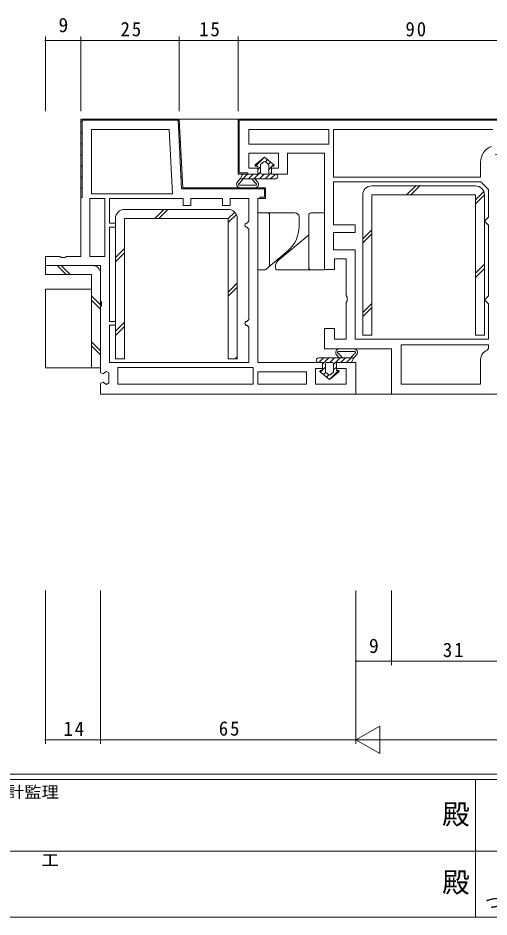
# Model space of a CAD drawing. Units: millimetres on the paper. Extents: x -420 to 373, y -297 to 267.
# Drawn here: x -149.1 to -29.3, y -297 to -68.2 of the extents above; entities that cross this region are included whole.
import ezdxf
from ezdxf.enums import TextEntityAlignment as Align

# ---------------------------------------------------------------- set-up
doc = ezdxf.new("R2010")
doc.units = ezdxf.units.MM
for name, color, linetype, lineweight in [('0-1_YKK_ZWAK', 7, 'Continuous', 9), ('0-3_YKK_12', 2, 'Continuous', 9), ('0-4_YKK_D', 6, 'Continuous', 9), ('0-6_YKK_13', 4, 'Continuous', 9), ('0-7_YKK_11', 7, 'Continuous', 9)]:
    doc.layers.add(name, color=color, linetype=linetype, lineweight=lineweight)
doc.layers.add('0-2_USER1', color=3, linetype='Continuous')
doc.styles.add('ＭＳ ゴシック', font='')
doc.styles.get('ＭＳ ゴシック').set_extended_font_data('MS Gothic')

msp = doc.modelspace()

# ---------------------------------------------------------------- linework, layer by layer
at = {"layer": '0-1_YKK_ZWAK'}
for p, q in [((352.3, -260.6), (-417.7, -260.6)), ((314.5, -262), (-417.7, -262)), ((-32.7, -262), (-32.7, -297)), ((-160.1, -280.199), (-31.3, -280.199)), ((-31.3, -280.199), (97.5, -280.199)), ((-417.7, -297), (314.5, -297))]:
    msp.add_line(p, q, dxfattribs=at)
at = {"layer": '0-3_YKK_12'}
for p, q in [((85.295, -93.9), (-108.594, -93.9)), ((85.295, -163.9), (-63.619, -163.9))]:
    msp.add_line(p, q, dxfattribs=at)
at = {"layer": '0-4_YKK_D'}
for p, q in [((-142.119, -91.9), (-142.119, -72.9)), ((-133.119, -91.9), (-133.119, -72.9)), ((-133.119, -91.9), (-133.119, -72.9)), ((-108.119, -91.9), (-108.119, -72.9)), ((-108.119, -91.9), (-108.119, -72.9)), ((-93.119, -91.9), (-93.119, -72.9)), ((-93.119, -91.9), (-93.119, -72.9)), ((-142.119, -73.9), (-133.119, -73.9)), ((-133.119, -73.9), (-108.119, -73.9)), ((-108.119, -73.9), (-93.119, -73.9)), ((-93.119, -73.9), (-3.119, -73.9)), ((-142.119, -213.897), (-142.119, -252.897)), ((-128.119, -213.897), (-128.119, -252.897)), ((-128.119, -213.897), (-128.119, -252.897)), ((-63.119, -213.897), (-63.119, -252.897)), ((-63.119, -213.897), (-63.119, -232.897)), ((-63.119, -213.897), (-63.119, -252.897)), ((-54.119, -213.897), (-54.119, -232.897)), ((-54.119, -213.897), (-54.119, -232.897)), ((-63.119, -231.897), (-54.119, -231.897)), ((-54.119, -231.897), (-23.119, -231.897)), ((-63.119, -251.897), (-57.057, -248.397)), ((-57.057, -255.397), (-57.057, -248.397)), ((-128.119, -251.897), (-142.119, -251.897)), ((-63.119, -251.897), (-128.119, -251.897)), ((-63.119, -251.897), (-57.057, -255.397)), ((-63.119, -251.897), (-50.995, -251.897)), ((-56.119, -251.897), (229.881, -251.897))]:
    msp.add_line(p, q, dxfattribs=at)
for centre, start, end in [((-142.119, -73.9), 0, 180), ((-142.119, -73.9), 180, 0), ((-133.119, -73.9), 0, 180), ((-133.119, -73.9), 0, 180), ((-133.119, -73.9), 180, 0), ((-133.119, -73.9), 180, 0), ((-108.119, -73.9), 0, 180), ((-108.119, -73.9), 0, 180), ((-108.119, -73.9), 180, 0), ((-108.119, -73.9), 180, 0), ((-93.119, -73.9), 0, 180), ((-93.119, -73.9), 0, 180), ((-93.119, -73.9), 180, 0), ((-93.119, -73.9), 180, 0), ((-63.119, -231.897), 0, 180), ((-63.119, -231.897), 180, 0), ((-54.119, -231.897), 0, 180), ((-54.119, -231.897), 0, 180), ((-54.119, -231.897), 180, 0), ((-54.119, -231.897), 180, 0), ((-142.119, -251.897), 0, 180), ((-142.119, -251.897), 180, 0), ((-128.119, -251.897), 0, 180), ((-128.119, -251.897), 0, 180), ((-128.119, -251.897), 180, 0), ((-128.119, -251.897), 180, 0)]:
    msp.add_arc(centre, 0.106, start, end, dxfattribs=at)
at = {"layer": '0-6_YKK_13'}
for p, q in [((-86.369, -103.6), (-88.745, -105.541)), ((-86.57, -103.764), (-88.692, -105.885)), ((-87.309, -105.401), (-86.559, -104.788)), ((-86.369, -103.6), (-83.993, -105.541)), ((-85.611, -104.219), (-86.18, -104.788)), ((-86.179, -104.788), (-85.429, -105.401)), ((-84.833, -104.855), (-85.403, -105.425)), ((-87.419, -107.441), (-89.077, -109.1)), ((-88.617, -105.9), (-88.119, -105.9)), ((-88.119, -105.9), (-88.119, -107.9)), ((-87.419, -106.027), (-88.119, -106.727)), ((-87.419, -105.633), (-87.419, -107.6)), ((-84.619, -107.47), (-86.249, -109.1)), ((-85.319, -107.6), (-85.319, -105.633)), ((-84.619, -106.055), (-85.319, -106.755)), ((-84.619, -105.9), (-84.121, -105.9)), ((-84.619, -105.9), (-84.619, -107.9)), ((-84.055, -105.491), (-84.463, -105.9)), ((-91.787, -109.1), (-92.614, -110.079)), ((-83.619, -109.1), (-92.586, -109.1)), ((-90.706, -107.9), (-91.906, -109.1)), ((-91.747, -107.9), (-88.119, -107.9)), ((-89.292, -107.9), (-90.492, -109.1)), ((-89.661, -109.1), (-88.834, -110.079)), ((-88.862, -109.1), (-88.168, -109.921)), ((-86.463, -107.9), (-87.663, -109.1)), ((-87.119, -107.9), (-85.619, -107.9)), ((-83.636, -107.901), (-84.835, -109.1)), ((-84.619, -107.9), (-83.619, -107.9)), ((-83.076, -108.755), (-83.363, -109.042)), ((-88.624, -110.699), (-92.831, -110.699)), ((-88.857, -111.4), (-92.591, -111.4)), ((-32.719, -110.9), (-59.119, -110.9)), ((-50.231, -113.2), (-47.931, -110.9)), ((-49.17, -113.2), (-46.87, -110.9)), ((-61.419, -113.2), (-61.419, -148.9)), ((-59.119, -113.2), (-32.719, -113.2)), ((-59.119, -148.9), (-59.119, -113.2)), ((-32.719, -114.426), (-30.6, -112.306)), ((-32.719, -115.487), (-30.419, -113.187)), ((-32.719, -113.2), (-32.719, -148.9)), ((-30.419, -148.9), (-30.419, -113.2)), ((-95.619, -116.9), (-122.019, -116.9)), ((-114.344, -119.2), (-112.044, -116.9)), ((-113.282, -119.2), (-110.982, -116.9)), ((-95.619, -119.213), (-93.986, -117.58)), ((-95.619, -120.275), (-93.547, -118.202)), ((-88.119, -117.779), (-88.119, -132.279)), ((-85.619, -117.779), (-88.119, -117.779)), ((-84.119, -117.779), (-85.619, -117.779)), ((-85.119, -131.123), (-85.119, -118.279)), ((-78.619, -117.779), (-84.119, -117.779)), ((-77.619, -121.333), (-77.619, -118.779)), ((-75.119, -118.279), (-75.119, -131.929)), ((-74.619, -117.779), (-71.119, -117.779)), ((-71.119, -132.279), (-71.119, -117.779)), ((-71.119, -118.779), (-71.119, -119.779)), ((-124.319, -119.2), (-124.319, -154.9)), ((-122.019, -119.2), (-95.619, -119.2)), ((-122.019, -154.9), (-122.019, -119.2)), ((-95.619, -119.2), (-95.619, -154.9)), ((-93.319, -154.9), (-93.319, -119.2)), ((-75.298, -123.529), (-82.905, -129.912)), ((-61.419, -124.388), (-59.119, -122.088)), ((-61.419, -125.449), (-59.119, -123.149)), ((-124.319, -129.175), (-122.019, -126.875)), ((-124.319, -130.237), (-122.019, -127.936)), ((-83.798, -130.247), (-80.477, -127.461)), ((-85.298, -131.506), (-83.798, -130.247)), ((-142.119, -131.2), (-142.119, -133.5)), ((-130.119, -131.2), (-142.119, -131.2)), ((-139.192, -131.2), (-136.892, -133.5)), ((-138.13, -131.2), (-135.83, -133.5)), ((-88.119, -132.279), (-86.401, -132.279)), ((-86.08, -132.162), (-85.298, -131.506)), ((-83.619, -131.444), (-83.619, -131.779)), ((-71.119, -132.279), (-83.119, -132.279)), ((-32.719, -133.164), (-30.419, -130.864)), ((-32.719, -134.226), (-30.419, -131.926)), ((-142.119, -133.5), (-130.419, -133.5)), ((-130.419, -133.5), (-130.419, -157.2)), ((-128.119, -157.2), (-128.119, -133.2)), ((-142.119, -137.2), (-130.419, -137.2)), ((-95.619, -137.952), (-93.319, -135.652)), ((-95.619, -139.013), (-93.319, -136.713)), ((-130.419, -138.911), (-128.119, -141.211)), ((-130.419, -139.972), (-128.119, -142.272)), ((-61.419, -143.126), (-59.119, -140.826)), ((-61.419, -144.187), (-59.119, -141.887)), ((-124.319, -147.913), (-122.019, -145.613)), ((-124.319, -148.975), (-122.019, -146.675)), ((-130.419, -150.578), (-128.119, -152.878)), ((-61.419, -148.9), (-59.119, -148.9)), ((-32.719, -148.9), (-30.419, -148.9)), ((-130.419, -151.639), (-128.119, -153.939)), ((-67.614, -153.1), (-63.408, -153.1)), ((-67.381, -152.4), (-63.647, -152.4)), ((-124.319, -154.9), (-122.019, -154.9)), ((-95.619, -154.9), (-93.319, -154.9)), ((-93.829, -154.9), (-93.319, -154.39)), ((-73.162, -155.044), (-72.875, -154.757)), ((-72.619, -154.7), (-63.652, -154.7)), ((-72.603, -155.899), (-71.403, -154.7)), ((-71.619, -156.329), (-69.989, -154.7)), ((-69.775, -155.9), (-68.575, -154.7)), ((-68.819, -156.358), (-67.161, -154.7)), ((-67.376, -154.7), (-68.07, -153.874)), ((-66.577, -154.7), (-67.404, -153.72)), ((-66.947, -155.9), (-65.747, -154.7)), ((-65.532, -155.9), (-64.332, -154.7)), ((-64.452, -154.7), (-63.625, -153.72)), ((-130.419, -157.2), (-128.119, -157.2)), ((-71.619, -155.9), (-72.619, -155.9)), ((-71.619, -157.9), (-71.619, -155.9)), ((-71.619, -157.744), (-70.919, -157.044)), ((-70.919, -156.2), (-70.919, -158.166)), ((-69.119, -155.9), (-70.619, -155.9)), ((-68.819, -158.166), (-68.819, -156.2)), ((-68.819, -157.772), (-68.119, -157.072)), ((-68.119, -157.9), (-68.119, -155.9)), ((-64.491, -155.9), (-68.119, -155.9)), ((-69.869, -160.2), (-72.245, -158.258)), ((-72.184, -158.308), (-71.775, -157.9)), ((-71.619, -157.9), (-72.117, -157.9)), ((-71.405, -158.944), (-70.835, -158.374)), ((-70.059, -159.011), (-70.809, -158.399)), ((-70.627, -159.58), (-70.059, -159.012)), ((-69.869, -160.2), (-67.493, -158.258)), ((-68.929, -158.399), (-69.679, -159.011)), ((-69.668, -160.035), (-67.547, -157.914)), ((-67.621, -157.9), (-68.119, -157.9))]:
    msp.add_line(p, q, dxfattribs=at)
for points in [[(-92.009, -108.055), (-92.586, -109.1), (-93.28, -109.921)], [(-142.119, -137.2), (-142.119, -157.2), (-130.419, -157.2)], [(-64.229, -155.745), (-63.652, -154.7), (-62.958, -153.874)]]:
    msp.add_lwpolyline(points, dxfattribs=at)
for centre, radius, start, end in [((-86.369, -105.02), 0.3, 50.74739, 129.25259), ((-88.617, -105.697), 0.202, 129.25259, 270), ((-87.119, -105.633), 0.3, 129.25259, 180), ((-85.619, -105.633), 0.3, 0, 50.74739), ((-84.121, -105.697), 0.202, 270, 50.74739), ((-91.747, -108.2), 0.3, 90, 151.1134), ((-87.119, -107.6), 0.3, 180, 270), ((-85.619, -107.6), 0.3, 270, 0), ((-83.619, -108.5), 0.6, 270, 90), ((-92.594, -110.503), 0.897, 139.88744, 270.2065), ((-92.824, -110.499), 0.2, 117.55611, 271.93042), ((-93.379, -109.435), 1, 297.55611, 319.95366), ((-88.857, -110.5), 0.9, 270, 40.04633), ((-88.069, -109.435), 1, 220.04633, 242.44388), ((-88.624, -110.499), 0.2, 269.99844, 62.44388), ((-59.119, -113.2), 2.3, 90, 180), ((-32.719, -113.2), 2.3, 0, 90), ((-122.019, -119.2), 2.3, 90, 180), ((-95.619, -119.2), 2.3, 0, 90), ((-85.619, -118.279), 0.5, 0, 90), ((-78.619, -118.779), 1, 0, 90), ((-74.619, -118.279), 0.5, 90, 180), ((-85.619, -121.333), 8, 310, 0), ((-75.619, -123.146), 0.5, 310, 0), ((-85.619, -121.333), 8, 310, 314.59479), ((-81.619, -131.444), 2, 130, 180), ((-130.119, -133.2), 2, 0, 90), ((-86.401, -131.779), 0.5, 270, 309.99998), ((-85.619, -131.123), 0.5, 310, 0), ((-83.119, -131.779), 0.5, 180, 270), ((-74.619, -131.779), 0.5, 180, 270), ((-67.385, -153.296), 0.897, 89.79349, 220.11255), ((-67.614, -153.3), 0.2, 89.99844, 242.44388), ((-63.644, -153.296), 0.897, 319.88744, 90.2065), ((-63.414, -153.3), 0.2, 297.55611, 91.93042), ((-72.619, -155.3), 0.6, 90, 270), ((-68.169, -154.364), 1, 40.04633, 62.44388), ((-62.859, -154.364), 1, 117.55611, 139.95366), ((-70.619, -156.2), 0.3, 90, 180), ((-69.119, -156.2), 0.3, 0, 90), ((-64.491, -155.6), 0.3, 270, 331.1134), ((-72.117, -158.102), 0.202, 90, 230.74739), ((-70.619, -158.166), 0.3, 180, 230.74739), ((-69.869, -158.779), 0.3, 230.74739, 309.25259), ((-69.119, -158.166), 0.3, 309.25259, 0), ((-67.621, -158.102), 0.202, 309.25259, 90)]:
    msp.add_arc(centre, radius, start, end, dxfattribs=at)
at = {"layer": '0-7_YKK_11'}
for p, q in [((-108.119, -93.9), (-133.119, -93.9)), ((-133.119, -94.414), (-132.819, -94.714)), ((-130.805, -93.9), (-130.505, -94.2)), ((-127.977, -93.9), (-127.677, -94.2)), ((-125.149, -93.9), (-124.849, -94.2)), ((-122.32, -93.9), (-122.02, -94.2)), ((-119.492, -93.9), (-119.192, -94.2)), ((-116.663, -93.9), (-116.363, -94.2)), ((-113.835, -93.9), (-113.535, -94.2)), ((-111.006, -93.9), (-110.706, -94.2)), ((-92.973, -94.046), (-92.761, -94.258)), ((-90.291, -93.9), (-89.991, -94.2)), ((-87.462, -93.9), (-87.162, -94.2)), ((-84.634, -93.9), (-84.334, -94.2)), ((-81.805, -93.9), (-81.505, -94.2)), ((-78.977, -93.9), (-78.677, -94.2)), ((-76.149, -93.9), (-75.849, -94.2)), ((-73.32, -93.9), (-73.02, -94.2)), ((-70.492, -93.9), (-70.192, -94.2)), ((-67.663, -93.9), (-67.363, -94.2)), ((-64.835, -93.9), (-64.535, -94.2)), ((-62.006, -93.9), (-61.706, -94.2)), ((-59.178, -93.9), (-58.878, -94.2)), ((-56.35, -93.9), (-56.05, -94.2)), ((-53.521, -93.9), (-53.221, -94.2)), ((-50.693, -93.9), (-50.393, -94.2)), ((-47.864, -93.9), (-47.564, -94.2)), ((-45.036, -93.9), (-44.736, -94.2)), ((-42.207, -93.9), (-41.907, -94.2)), ((-39.379, -93.9), (-39.079, -94.2)), ((-36.551, -93.9), (-36.251, -94.2)), ((-33.722, -93.9), (-33.422, -94.2)), ((-30.894, -93.9), (-30.594, -94.2)), ((-133.119, -97.243), (-132.819, -97.543)), ((-108.277, -96.63), (-107.959, -96.947)), ((-93.119, -96.728), (-92.819, -97.028)), ((-28.319, -96.6), (-68.819, -96.6)), ((-133.119, -100.071), (-132.819, -100.371)), ((-108.12, -99.614), (-107.803, -99.931)), ((-93.119, -99.556), (-92.819, -99.856)), ((-90.419, -100.3), (-70.019, -100.3)), ((-133.119, -102.9), (-132.819, -103.2)), ((-107.964, -102.599), (-107.647, -102.916)), ((-93.119, -102.385), (-92.819, -102.685)), ((-93.119, -105.213), (-92.819, -105.513)), ((-133.119, -105.728), (-132.819, -106.028)), ((-107.807, -105.584), (-107.49, -105.901)), ((-133.119, -108.556), (-132.819, -108.856)), ((-107.651, -108.569), (-107.334, -108.886)), ((-90.733, -107.6), (-90.619, -107.713)), ((-133.119, -111.385), (-132.819, -111.685)), ((-104.82, -111.4), (-104.52, -111.7)), ((-101.992, -111.4), (-101.692, -111.7)), ((-99.163, -111.4), (-98.863, -111.7)), ((-96.335, -111.4), (-96.035, -111.7)), ((-93.506, -111.4), (-93.206, -111.7)), ((-90.678, -111.4), (-90.378, -111.7)), ((-87.85, -111.4), (-87.55, -111.7)), ((-68.819, -109.9), (-31.372, -109.9)), ((-130.419, -112.9), (-109.827, -112.9)), ((-127.019, -128.9), (-127.019, -114.1)), ((-86.419, -112.83), (-86.119, -113.13)), ((-29.419, -151.4), (-51.619, -151.4)), ((-90.419, -155.9), (-125.819, -155.9)), ((-75.719, -158.2), (-88.119, -158.2)), ((-128.119, -163.9), (-63.119, -163.9))]:
    msp.add_line(p, q, dxfattribs=at)
for points in [[(-128.119, -163.9), (-63.119, -163.9), (-63.119, -155.9), (-68.119, -155.9), (-68.119, -157.4), (-65.619, -157.4), (-65.619, -161.4), (-73.419, -161.4), (-73.419, -157.4), (-71.619, -157.4), (-71.619, -155.9), (-88.119, -155.9), (-88.119, -114.1), (-86.119, -114.1), (-86.119, -111.4), (-107.202, -111.4), (-108.119, -93.9), (-133.119, -93.9), (-133.119, -128.9), (-136.753, -128.9), (-137.186, -129.15), (-138.052, -129.15), (-138.485, -128.9), (-142.119, -128.9), (-142.119, -131.2), (-128.119, -131.2), (-128.119, -140.034), (-127.869, -140.467), (-127.869, -141.333), (-128.119, -141.766), (-128.119, -158.378), (-127.556, -158.741), (-126.583, -158.159), (-126.019, -158.522), (-126.019, -161.078), (-126.583, -161.44), (-127.556, -160.859), (-128.119, -161.222)], [(-108.119, -93.9), (-133.119, -93.9), (-133.119, -113.9), (-132.819, -113.9), (-132.819, -94.2), (-108.404, -94.2), (-107.487, -111.7), (-86.419, -111.7), (-86.419, -113.8), (-87.619, -113.8), (-87.619, -114.1), (-86.119, -114.1), (-86.119, -111.4), (-107.202, -111.4)], [(-130.419, -112.9), (-109.827, -112.9), (-110.681, -96.6), (-130.419, -96.6)], [(-90.419, -100.3), (-70.019, -100.3), (-70.019, -96.6), (-90.419, -96.6)], [(-68.819, -109.9), (-31.372, -109.9), (-29.419, -111.852), (-29.419, -118.9), (-29.919, -119.4), (-30.419, -119.9), (-29.919, -120.4), (-29.419, -120.9), (-29.419, -138.9), (-29.919, -139.4), (-30.419, -139.9), (-29.919, -140.4), (-29.419, -140.9), (-29.419, -149.9), (-63.319, -149.9), (-63.319, -127.2), (-68.819, -127.2), (-68.819, -122.8), (-63.319, -122.8), (-63.319, -120.8), (-68.819, -120.8)], [(-127.019, -128.9), (-127.019, -114.1), (-130.819, -114.1), (-130.819, -128.9)], [(-123.719, -157.1), (-89.319, -157.1), (-89.319, -161.4), (-123.719, -161.4)], [(-75.719, -158.2), (-88.119, -158.2), (-88.119, -161.4), (-75.719, -161.4)]]:
    msp.add_lwpolyline(points, close=True, dxfattribs=at)
for points in [[(-3.119, -93.9), (-93.119, -93.9), (-93.119, -107.9)], [(-93.119, -93.9), (-93.119, -107.9), (-88.119, -107.9), (-88.119, -106.4), (-90.419, -106.4), (-90.419, -102.6), (-82.819, -102.6), (-82.819, -106.4), (-84.619, -106.4), (-84.619, -107.9), (-80.519, -107.9), (-80.519, -102.6), (-71.119, -102.6), (-71.119, -132.2), (-68.619, -132.2), (-68.619, -129.5), (-65.619, -129.5), (-65.619, -138.834), (-65.369, -139.267), (-65.369, -140.133), (-65.619, -140.566), (-65.619, -149.9), (-68.619, -149.9), (-68.619, -147.2), (-71.119, -147.2), (-71.119, -152.4), (-54.119, -152.4), (-54.119, -163.9), (-23.119, -163.9)], [(-27.694, -102.972), (-24.119, -101.9), (-21.619, -101.9), (-21.619, -103.658), (-21.392, -103.789), (-18.119, -101.9), (-11.619, -101.9), (-11.619, -100.4), (-13.419, -100.4), (-13.419, -96.6), (-5.819, -96.6), (-5.819, -100.4), (-8.119, -100.4), (-8.119, -101.9), (-3.119, -101.9), (-3.119, -93.9), (-93.119, -93.9), (-93.119, -107.9)], [(-93.119, -93.9), (-93.119, -107.9), (-90.619, -107.9), (-90.619, -107.6), (-92.819, -107.6), (-92.819, -94.2), (-3.419, -94.2), (-3.419, -101.6), (-5.619, -101.6), (-5.619, -101.9), (-3.119, -101.9), (-3.119, -93.9)], [(-28.319, -96.6), (-68.819, -96.6), (-68.819, -108.7), (-31.419, -108.7), (-31.419, -104.888)], [(-90.419, -155.9), (-125.819, -155.9), (-125.819, -146.4), (-124.319, -146.4), (-124.319, -145.4), (-125.819, -145.4), (-125.819, -121.4), (-124.319, -121.4), (-124.319, -120.4), (-125.819, -120.4), (-125.819, -114.1), (-107.119, -114.1), (-107.119, -115.9), (-105.119, -115.9), (-105.119, -114.1), (-97.119, -114.1), (-97.119, -115.9), (-95.119, -115.9), (-95.119, -114.1), (-90.419, -114.1), (-90.419, -119.9), (-90.919, -120.4)], [(-90.919, -121.4), (-90.419, -121.9), (-90.419, -144.9), (-90.919, -145.4)], [(-90.919, -146.4), (-90.419, -146.9), (-90.419, -155.9)], [(-29.419, -151.4), (-51.619, -151.4), (-51.619, -161.4), (-31.419, -161.4), (-31.419, -155.1)], [(-29.752, -152.743), (-29.419, -152.271), (-29.419, -151.4)]]:
    msp.add_lwpolyline(points, dxfattribs=at)
for centre, radius, start, end in [((-27.119, -104.888), 4.3, 110.74236, 180.00002), ((-90.919, -120.9), 0.5, 89.99998, 270), ((-90.919, -145.9), 0.5, 89.99998, 270), ((-28.919, -155.1), 2.5, 109.47122, 179.99998)]:
    msp.add_arc(centre, radius, start, end, dxfattribs=at)

# ---------------------------------------------------------------- texts
at = {"layer": '0-1_YKK_ZWAK', "style": 'ＭＳ ゴシック', "width": 1.1}
for s, p in [('設計監理', (-156.331, -267.533)), ('施\u3000\u3000工', (-156.331, -284.854))]:
    msp.add_text(s, height=2.933, dxfattribs=at).set_placement(p, align=Align.BOTTOM_LEFT)
at = {"layer": '0-1_YKK_ZWAK', "color": 2, "style": 'ＭＳ ゴシック'}
for p in [(-41.182, -274.956), (-41.182, -292.278)]:
    msp.add_text('殿', height=5.132, dxfattribs=at).set_placement(p, align=Align.BOTTOM_LEFT)
at = {"layer": '0-2_USER1', "color": 7, "style": 'ＭＳ ゴシック', "width": 1.15}
msp.add_text('つらいち枠 たてすべり出し窓【換気付非常用進入口仕様】／28mm溝幅 ', height=2.933, dxfattribs=at).set_placement((-30.323, -295.625), align=Align.BOTTOM_LEFT)
at = {"layer": '0-4_YKK_D', "color": 3, "style": 'ＭＳ ゴシック'}
for p in [(-138.819, -72.9), (-59.819, -230.897)]:
    msp.add_text('9', height=3.666, dxfattribs=at).set_placement(p, align=Align.BOTTOM_LEFT)
at = {"layer": '0-4_YKK_D', "color": 3, "char_height": 3.666, "attachment_point": 7, "style": 'ＭＳ ゴシック'}
for s, insert in [('\\T1.21;\\W0.95;25', (-123.019, -72.9)), ('\\T1.21;\\W0.95;15', (-103.019, -72.9)), ('\\T1.21;\\W0.95;90', (-50.519, -72.9)), ('\\T1.21;\\W0.95;31', (-41.019, -230.897)), ('\\T1.21;\\W0.95;14', (-137.557, -250.897)), ('\\T1.21;\\W0.95;65', (-98.019, -250.897))]:
    msp.add_mtext(s, dxfattribs=dict(at, insert=insert))

doc.saveas('drawing.dxf')
